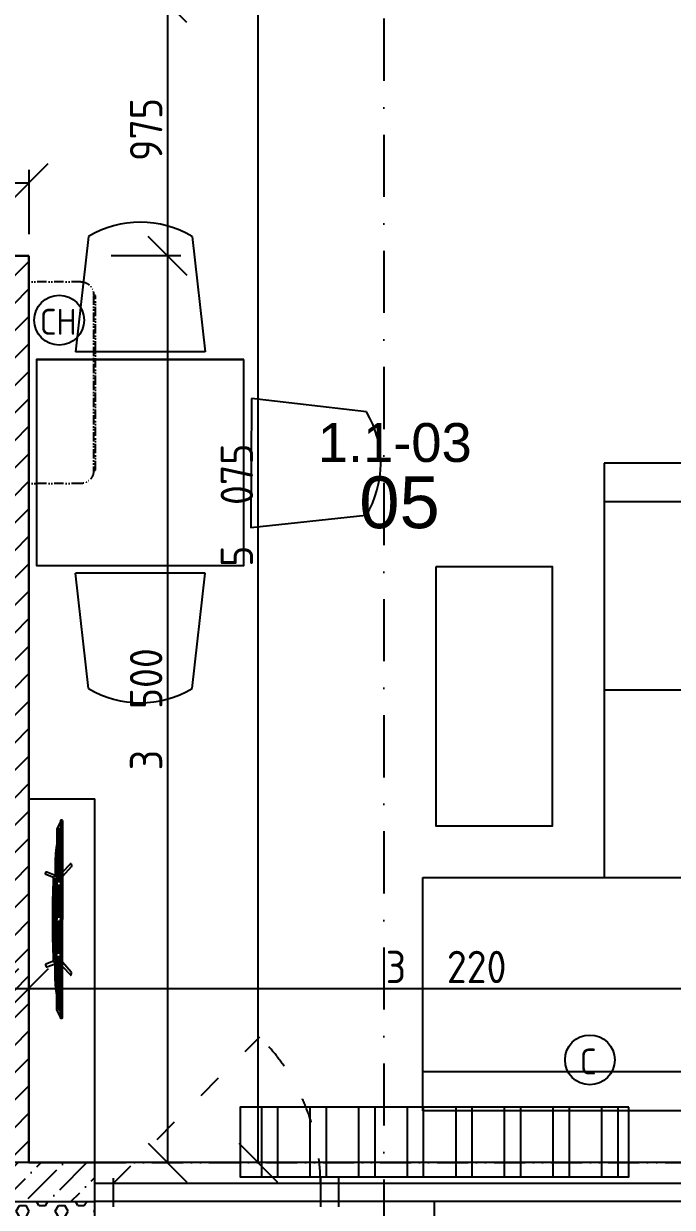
# Model space of a CAD drawing. Extents: x 4511820 to 5180432, y -1526536 to -944957.
# Drawn here: x 5030716 to 5033219, y -1343753 to -1339184 of the extents above; entities that cross this region are included whole.
import ezdxf

# ---------------------------------------------------------------- set-up
doc = ezdxf.new("R2010")
doc.units = 0
doc.header["$MEASUREMENT"] = 0
for name, pattern in [('ACAD_ISO03W100', [30, 12, -18]), ('ACAD_ISO12W100', [22, 12, -3, 0.5, -3, 0.5, -3]), ('BODKOCIARKOVANA_3', [5.6, 3, -1.3, 0, -1.3])]:
    doc.linetypes.add(name, pattern=pattern)
doc.layers.get('0').update_dxf_attribs({"linetype": 'CONTINUOUS'})
doc.layers.get('Defpoints').update_dxf_attribs({"color": 61, "linetype": 'CONTINUOUS'})
for name, color, linetype in [('KÓTY', 4, 'CONTINUOUS'), ('MÚRY', 1, 'CONTINUOUS'), ('OKNÁ', 143, 'CONTINUOUS'), ('osi', 253, 'CONTINUOUS'), ('Plochy', 41, 'CONTINUOUS'), ('POPIS', 7, 'CONTINUOUS'), ('TENKÁ', 7, 'CONTINUOUS'), ('Z-Kúrenie', 101, 'CONTINUOUS'), ('ZARIADENIE', 47, 'CONTINUOUS'), ('ZZ-chladenie', 133, 'CONTINUOUS'), ('ŠRAFY', 82, 'CONTINUOUS')]:
    doc.layers.add(name, color=color, linetype=linetype)
doc.styles.add('ARIAL', font='arial.ttf')
doc.styles.add('STYLE1', font='isocp.shx')
doc.dimstyles.new('STANDARD-50', dxfattribs={"dimtxt": 125, "dimasz": 150, "dimexe": 10, "dimexo": 200, "dimgap": 20, "dimtad": 1, "dimdsep": 46, "dimlunit": 6, "dimtxsty": 'STYLE1', "dimblk1": 'OBLIQUE', "dimblk2": 'OBLIQUE', "dimsah": 1, "dimcen": 2.5, "dimse1": 1, "dimse2": 1, "dimadec": 0, "dimazin": 0, "dimtfac": 1, "dimtmove": 1, "dimatfit": 3, "dimldrblk": 'OBLIQUE', "dimfxl": 1, "dimtolj": 1, "dimtzin": 0, "dimarcsym": 0})

# ---------------------------------------------------------------- blocks, each defined once
blk = doc.blocks.new('_OBLIQUE')
at = {"color": 0, "linetype": 'ByBlock'}
blk.add_line((-0.5, -0.5), (0.5, 0.5), dxfattribs=at)
blk = doc.blocks.new('*D22123')
at = {"layer": 'Defpoints', "color": 0}
for p in [(5040541, -1343580.2), (5027621, -1344815.2), (5040541, -1349264.9)]:
    blk.add_point(p, dxfattribs=at)
at = {"layer": 'KÓTY', "color": 0, "lineweight": -2}
blk.add_line((5027621, -1349264.9), (5040541, -1349264.9), dxfattribs=at)
at = {"layer": 'KÓTY', "color": 0, "linetype": 'ByBlock', "lineweight": -2, "xscale": 150, "yscale": 150, "zscale": 150, "rotation": 180}
blk.add_blockref('_OBLIQUE', (5027621, -1349264.9), dxfattribs=at)
at = {"layer": 'KÓTY', "color": 0, "linetype": 'ByBlock', "lineweight": -2, "xscale": 150, "yscale": 150, "zscale": 150}
blk.add_blockref('_OBLIQUE', (5040541, -1349264.9), dxfattribs=at)
at = {"layer": 'KÓTY', "color": 0, "insert": (5034081, -1349182.3), "char_height": 125, "attachment_point": 5, "style": 'STYLE1'}
blk.add_mtext('\\A1;12ﾠ920', dxfattribs=at)
blk = doc.blocks.new('*D22128')
at = {"layer": 'Defpoints', "color": 0}
for p in [(4980571, -1342545.2), (5040921, -1342545.2), (5040921, -1348564.9)]:
    blk.add_point(p, dxfattribs=at)
at = {"layer": 'KÓTY', "color": 0, "lineweight": -2}
blk.add_line((4980571, -1348564.9), (5040921, -1348564.9), dxfattribs=at)
at = {"layer": 'KÓTY', "color": 0, "linetype": 'ByBlock', "lineweight": -2, "xscale": 150, "yscale": 150, "zscale": 150, "rotation": 180}
blk.add_blockref('_OBLIQUE', (4980571, -1348564.9), dxfattribs=at)
at = {"layer": 'KÓTY', "color": 0, "linetype": 'ByBlock', "lineweight": -2, "xscale": 150, "yscale": 150, "zscale": 150}
blk.add_blockref('_OBLIQUE', (5040921, -1348564.9), dxfattribs=at)
at = {"layer": 'KÓTY', "color": 0, "insert": (5010746, -1348482.3), "char_height": 125, "attachment_point": 5, "style": 'STYLE1'}
blk.add_mtext('\\A1;60ﾠ350', dxfattribs=at)
blk = doc.blocks.new('Tv06_top_cad-block.com')
at = {"color": 0}
for points in [[(-161.1, -3.4), (-173.3, 26.2, 0.359324), (-175.3, 27.3, 0.097501), (-182.8, 24.2, 0.350578), (-183.5, 22.1), (-171.1, -10.4)], [(161.1, -3.4), (173.3, 26.2, -0.359324), (175.3, 27.3, -0.097501), (182.8, 24.2, -0.350578), (183.5, 22.1), (171.1, -10.4)], [(-381.9, -38.8, -0.13121), (-383.2, -32.7, -0.169032), (-383, -32.3), (-381.8, -31.1, -0.205713), (-381.3, -30.9), (-378.5, -30.9, 0.118206), (-376.2, -30.4), (-351.4, -18.4, -0.105648), (-345.8, -17), (0, -17)], [(-339.3, -21.2), (-339.3, -21.2, 0.099639), (-344.3, -22.2), (-349.2, -24.6, 0.215889), (-350.7, -26.3, 0.476075), (-349.4, -28, 0.244765)], [(-295.5, -17), (-282, -15, -0.02037), (-255.8, -12, -0.012056), (-227.2, -10.7), (-169.3, -10.7)], [(-182.5, -38.8), (-214.4, -69.1, 0.250582), (-215, -71, 0.266718), (-214.3, -71.9, 0.084688)], [(-214.3, -71.9), (-207.3, -73.1, 0.211205), (-203.3, -72.1), (-165.2, -38.8)], [(-181.8, -17), (-178.5, -14, -0.213415), (-177.3, -13.6), (0, -13.6)], [(-172.1, -13.6, -0.072098), (-159.2, -3, -0.121861), (-158.4, -2.8)], [(-170.1, -10.6, -0.053076), (-160.2, -2.9), (-158.4, -2.8)], [(-147.6, -13.6), (-147.6, -7.5, -0.414214), (-147.4, -7.3), (-146.5, -7.3, -0.414214), (-146.3, -7.5), (-146.3, -13.6)], [(-146.8, -28, 0.414214), (-145, -26.2), (-145, -23, 0.414214), (-146.8, -21.2)], [(-143.9, -13.6), (-143.9, -7.5, -0.414214), (-143.7, -7.3), (-142.7, -7.3, -0.414214), (-142.6, -7.5), (-142.6, -13.6)], [(-140.2, -13.6), (-140.2, -7.5, -0.414214), (-140, -7.3), (-139, -7.3, -0.414214), (-138.8, -7.5), (-138.8, -13.6)], [(-136.4, -13.6), (-136.4, -7.5, -0.414214), (-136.3, -7.3), (-135.3, -7.3, -0.414214), (-135.1, -7.5), (-135.1, -13.6)], [(-132.7, -13.6), (-132.7, -7.5, -0.414214), (-132.5, -7.3), (-131.6, -7.3, -0.414214), (-131.4, -7.5), (-131.4, -13.6)], [(-128.8, -28, -0.414214), (-130.6, -26.2), (-130.6, -23, -0.414214), (-128.8, -21.2)], [(-129, -13.6), (-129, -7.5, -0.414214), (-128.8, -7.3), (-127.9, -7.3, -0.414214), (-127.7, -7.5), (-127.7, -13.6)], [(-125.3, -13.6), (-125.3, -7.5, -0.414214), (-125.1, -7.3), (-124.1, -7.3, -0.414214), (-124, -7.5), (-124, -13.6)], [(-121.6, -13.6), (-121.6, -7.5, -0.414214), (-121.4, -7.3), (-120.4, -7.3, -0.414214), (-120.2, -7.5), (-120.2, -13.6)], [(-117.8, -13.6), (-117.8, -7.5, -0.414214), (-117.7, -7.3), (-116.7, -7.3, -0.414214), (-116.5, -7.5), (-116.5, -13.6)], [(-114.1, -13.6), (-114.1, -7.5, -0.414214), (-113.9, -7.3), (-113, -7.3, -0.414214), (-112.8, -7.5), (-112.8, -13.6)], [(-110.4, -13.6), (-110.4, -7.5, -0.414214), (-110.2, -7.3), (-109.3, -7.3, -0.414214), (-109.1, -7.5), (-109.1, -13.6)], [(-106.7, -13.6), (-106.7, -7.5, -0.414214), (-106.5, -7.3), (-105.5, -7.3, -0.414214), (-105.4, -7.5), (-105.4, -13.6)], [(-103, -13.6), (-103, -7.5, -0.414214), (-102.8, -7.3), (-101.8, -7.3, -0.414214), (-101.6, -7.5), (-101.6, -13.6)], [(-99.2, -13.6), (-99.2, -7.5, -0.414214), (-99.1, -7.3), (-98.1, -7.3, -0.414214), (-97.9, -7.5), (-97.9, -13.6)], [(-95.5, -13.6), (-95.5, -7.5, -0.414214), (-95.3, -7.3), (-94.4, -7.3, -0.414214), (-94.2, -7.5), (-94.2, -13.6)], [(-91.8, -13.6), (-91.8, -7.5, -0.414214), (-91.6, -7.3), (-90.7, -7.3, -0.414214), (-90.5, -7.5), (-90.5, -13.6)], [(-88.1, -13.6), (-88.1, -7.5, -0.414214), (-87.9, -7.3), (-86.9, -7.3, -0.414214), (-86.8, -7.5), (-86.8, -13.6)], [(-84.4, -13.6), (-84.4, -7.5, -0.414214), (-84.2, -7.3), (-83.2, -7.3, -0.414214), (-83, -7.5), (-83, -13.6)], [(-80.6, -13.6), (-80.6, -7.5, -0.414214), (-80.5, -7.3), (-79.5, -7.3, -0.414214), (-79.3, -7.5), (-79.3, -13.6)], [(-76.9, -13.6), (-76.9, -7.5, -0.414214), (-76.7, -7.3), (-75.8, -7.3, -0.414214), (-75.6, -7.5), (-75.6, -13.6)], [(-73.2, -13.6), (-73.2, -7.5, -0.414214), (-73, -7.3), (-72.1, -7.3, -0.414214), (-71.9, -7.5), (-71.9, -13.6)], [(-69.5, -13.6), (-69.5, -7.5, -0.414214), (-69.3, -7.3), (-68.3, -7.3, -0.414214), (-68.2, -7.5), (-68.2, -13.6)], [(-65.8, -13.6), (-65.8, -7.5, -0.414214), (-65.6, -7.3), (-64.6, -7.3, -0.414214), (-64.4, -7.5), (-64.4, -13.6)], [(-62, -13.6), (-62, -7.5, -0.414214), (-61.9, -7.3), (-60.9, -7.3, -0.414214), (-60.7, -7.5), (-60.7, -13.6)], [(-58.3, -13.6), (-58.3, -7.5, -0.414214), (-58.1, -7.3), (-57.2, -7.3, -0.414214), (-57, -7.5), (-57, -13.6)], [(-54.6, -13.6), (-54.6, -7.5, -0.414214), (-54.4, -7.3), (-53.5, -7.3, -0.414214), (-53.3, -7.5), (-53.3, -13.6)], [(-50.9, -13.6), (-50.9, -7.5, -0.414214), (-50.7, -7.3), (-49.7, -7.3, -0.414214), (-49.6, -7.5), (-49.6, -13.6)], [(-47.2, -13.6), (-47.2, -7.5, -0.414214), (-47, -7.3), (-46, -7.3, -0.414214), (-45.8, -7.5), (-45.8, -13.6)], [(-43.4, -13.6), (-43.4, -7.5, -0.414214), (-43.3, -7.3), (-42.3, -7.3, -0.414214), (-42.1, -7.5), (-42.1, -13.6)], [(-39.7, -13.6), (-39.7, -7.5, -0.414214), (-39.5, -7.3), (-38.6, -7.3, -0.414214), (-38.4, -7.5), (-38.4, -13.6)], [(-36, -13.6), (-36, -7.5, -0.414214), (-35.8, -7.3), (-34.9, -7.3, -0.414214), (-34.7, -7.5), (-34.7, -13.6)], [(-32.3, -13.6), (-32.3, -7.5, -0.414214), (-32.1, -7.3), (-31.1, -7.3, -0.414214), (-31, -7.5), (-31, -13.6)], [(-28.6, -13.6), (-28.6, -7.5, -0.414214), (-28.4, -7.3), (-27.4, -7.3, -0.414214), (-27.2, -7.5), (-27.2, -13.6)], [(-24.8, -13.6), (-24.8, -7.5, -0.414214), (-24.7, -7.3), (-23.7, -7.3, -0.414214), (-23.5, -7.5), (-23.5, -13.6)], [(-21.1, -13.6), (-21.1, -7.5, -0.414214), (-20.9, -7.3), (-20, -7.3, -0.414214), (-19.8, -7.5), (-19.8, -13.6)], [(-17.4, -13.6), (-17.4, -7.5, -0.414214), (-17.2, -7.3), (-16.3, -7.3, -0.414214), (-16.1, -7.5), (-16.1, -13.6)], [(-13.7, -13.6), (-13.7, -7.5, -0.414214), (-13.5, -7.3), (-12.5, -7.3, -0.414214), (-12.4, -7.5), (-12.4, -13.6)], [(-10, -13.6), (-10, -7.5, -0.414214), (-9.8, -7.3), (-8.8, -7.3, -0.414214), (-8.6, -7.5), (-8.6, -13.6)], [(-10, -28, 0.414214), (-8.2, -26.2), (-8.2, -23, 0.414214), (-10, -21.2)], [(-6.2, -13.6), (-6.2, -7.5, -0.414214), (-6.1, -7.3), (-5.1, -7.3, -0.414214), (-4.9, -7.5), (-4.9, -13.6)], [(-2.5, -13.6), (-2.5, -7.5, -0.414214), (-2.3, -7.3), (-1.4, -7.3, -0.414214), (-1.2, -7.5), (-1.2, -13.6)], [(181.8, -17), (178.5, -14, 0.213415), (177.3, -13.6), (0, -13.6)], [(381.9, -38.8, 0.13121), (383.2, -32.7, 0.169032), (383, -32.3), (381.8, -31.1, 0.205713), (381.3, -30.9), (378.5, -30.9, -0.118206), (376.2, -30.4), (351.4, -18.4, 0.105648), (345.8, -17), (0, -17)], [(2.5, -13.6), (2.5, -7.5, 0.414214), (2.3, -7.3), (1.4, -7.3, 0.414214), (1.2, -7.5), (1.2, -13.6)], [(6.2, -13.6), (6.2, -7.5, 0.414214), (6.1, -7.3), (5.1, -7.3, 0.414214), (4.9, -7.5), (4.9, -13.6)], [(10, -28, -0.414214), (8.2, -26.2), (8.2, -23, -0.414214), (10, -21.2)], [(10, -13.6), (10, -7.5, 0.414214), (9.8, -7.3), (8.8, -7.3, 0.414214), (8.6, -7.5), (8.6, -13.6)], [(13.7, -13.6), (13.7, -7.5, 0.414214), (13.5, -7.3), (12.5, -7.3, 0.414214), (12.4, -7.5), (12.4, -13.6)], [(17.4, -13.6), (17.4, -7.5, 0.414214), (17.2, -7.3), (16.3, -7.3, 0.414214), (16.1, -7.5), (16.1, -13.6)], [(21.1, -13.6), (21.1, -7.5, 0.414214), (20.9, -7.3), (20, -7.3, 0.414214), (19.8, -7.5), (19.8, -13.6)], [(24.8, -13.6), (24.8, -7.5, 0.414214), (24.7, -7.3), (23.7, -7.3, 0.414214), (23.5, -7.5), (23.5, -13.6)], [(28.6, -13.6), (28.6, -7.5, 0.414214), (28.4, -7.3), (27.4, -7.3, 0.414214), (27.2, -7.5), (27.2, -13.6)], [(32.3, -13.6), (32.3, -7.5, 0.414214), (32.1, -7.3), (31.1, -7.3, 0.414214), (31, -7.5), (31, -13.6)], [(36, -13.6), (36, -7.5, 0.414214), (35.8, -7.3), (34.9, -7.3, 0.414214), (34.7, -7.5), (34.7, -13.6)], [(39.7, -13.6), (39.7, -7.5, 0.414214), (39.5, -7.3), (38.6, -7.3, 0.414214), (38.4, -7.5), (38.4, -13.6)], [(43.4, -13.6), (43.4, -7.5, 0.414214), (43.3, -7.3), (42.3, -7.3, 0.414214), (42.1, -7.5), (42.1, -13.6)], [(47.2, -13.6), (47.2, -7.5, 0.414214), (47, -7.3), (46, -7.3, 0.414214), (45.8, -7.5), (45.8, -13.6)], [(50.9, -13.6), (50.9, -7.5, 0.414214), (50.7, -7.3), (49.7, -7.3, 0.414214), (49.6, -7.5), (49.6, -13.6)], [(54.6, -13.6), (54.6, -7.5, 0.414214), (54.4, -7.3), (53.5, -7.3, 0.414214), (53.3, -7.5), (53.3, -13.6)], [(58.3, -13.6), (58.3, -7.5, 0.414214), (58.1, -7.3), (57.2, -7.3, 0.414214), (57, -7.5), (57, -13.6)], [(62, -13.6), (62, -7.5, 0.414214), (61.9, -7.3), (60.9, -7.3, 0.414214), (60.7, -7.5), (60.7, -13.6)], [(65.8, -13.6), (65.8, -7.5, 0.414214), (65.6, -7.3), (64.6, -7.3, 0.414214), (64.4, -7.5), (64.4, -13.6)], [(69.5, -13.6), (69.5, -7.5, 0.414214), (69.3, -7.3), (68.3, -7.3, 0.414214), (68.2, -7.5), (68.2, -13.6)], [(73.2, -13.6), (73.2, -7.5, 0.414214), (73, -7.3), (72.1, -7.3, 0.414214), (71.9, -7.5), (71.9, -13.6)], [(76.9, -13.6), (76.9, -7.5, 0.414214), (76.7, -7.3), (75.8, -7.3, 0.414214), (75.6, -7.5), (75.6, -13.6)], [(80.6, -13.6), (80.6, -7.5, 0.414214), (80.5, -7.3), (79.5, -7.3, 0.414214), (79.3, -7.5), (79.3, -13.6)], [(84.4, -13.6), (84.4, -7.5, 0.414214), (84.2, -7.3), (83.2, -7.3, 0.414214), (83, -7.5), (83, -13.6)], [(88.1, -13.6), (88.1, -7.5, 0.414214), (87.9, -7.3), (86.9, -7.3, 0.414214), (86.8, -7.5), (86.8, -13.6)], [(91.8, -13.6), (91.8, -7.5, 0.414214), (91.6, -7.3), (90.7, -7.3, 0.414214), (90.5, -7.5), (90.5, -13.6)], [(95.5, -13.6), (95.5, -7.5, 0.414214), (95.3, -7.3), (94.4, -7.3, 0.414214), (94.2, -7.5), (94.2, -13.6)], [(99.2, -13.6), (99.2, -7.5, 0.414214), (99.1, -7.3), (98.1, -7.3, 0.414214), (97.9, -7.5), (97.9, -13.6)], [(103, -13.6), (103, -7.5, 0.414214), (102.8, -7.3), (101.8, -7.3, 0.414214), (101.6, -7.5), (101.6, -13.6)], [(106.7, -13.6), (106.7, -7.5, 0.414214), (106.5, -7.3), (105.5, -7.3, 0.414214), (105.4, -7.5), (105.4, -13.6)], [(110.4, -13.6), (110.4, -7.5, 0.414214), (110.2, -7.3), (109.3, -7.3, 0.414214), (109.1, -7.5), (109.1, -13.6)], [(114.1, -13.6), (114.1, -7.5, 0.414214), (113.9, -7.3), (113, -7.3, 0.414214), (112.8, -7.5), (112.8, -13.6)], [(117.8, -13.6), (117.8, -7.5, 0.414214), (117.7, -7.3), (116.7, -7.3, 0.414214), (116.5, -7.5), (116.5, -13.6)], [(121.6, -13.6), (121.6, -7.5, 0.414214), (121.4, -7.3), (120.4, -7.3, 0.414214), (120.2, -7.5), (120.2, -13.6)], [(125.3, -13.6), (125.3, -7.5, 0.414214), (125.1, -7.3), (124.1, -7.3, 0.414214), (124, -7.5), (124, -13.6)], [(129, -13.6), (129, -7.5, 0.414214), (128.8, -7.3), (127.9, -7.3, 0.414214), (127.7, -7.5), (127.7, -13.6)], [(128.8, -28, 0.414214), (130.6, -26.2), (130.6, -23, 0.414214), (128.8, -21.2)], [(132.7, -13.6), (132.7, -7.5, 0.414214), (132.5, -7.3), (131.6, -7.3, 0.414214), (131.4, -7.5), (131.4, -13.6)], [(136.4, -13.6), (136.4, -7.5, 0.414214), (136.3, -7.3), (135.3, -7.3, 0.414214), (135.1, -7.5), (135.1, -13.6)], [(140.2, -13.6), (140.2, -7.5, 0.414214), (140, -7.3), (139, -7.3, 0.414214), (138.8, -7.5), (138.8, -13.6)], [(143.9, -13.6), (143.9, -7.5, 0.414214), (143.7, -7.3), (142.7, -7.3, 0.414214), (142.6, -7.5), (142.6, -13.6)], [(146.8, -28, -0.414214), (145, -26.2), (145, -23, -0.414214), (146.8, -21.2)], [(147.6, -13.6), (147.6, -7.5, 0.414214), (147.4, -7.3), (146.5, -7.3, 0.414214), (146.3, -7.5), (146.3, -13.6)], [(172.1, -13.6, 0.072098), (159.2, -3, 0.121861), (158.4, -2.8)], [(170.1, -10.6, 0.053076), (160.2, -2.9), (158.4, -2.8)], [(214.3, -71.9), (207.3, -73.1, -0.211205), (203.3, -72.1), (165.2, -38.8)], [(295.5, -17), (282, -15, 0.02037), (255.8, -12, 0.012056), (227.2, -10.7), (169.3, -10.7)], [(182.5, -38.8), (214.4, -69.1, -0.250582), (215, -71, -0.266718), (214.3, -71.9, -0.084688)], [(339.3, -21.2), (339.3, -21.2, -0.099639), (344.3, -22.2), (349.2, -24.6, -0.215889), (350.7, -26.3, -0.476075), (349.4, -28, -0.244765)]]:
    blk.add_lwpolyline(points, format="xyb", dxfattribs=at)
for points in [[(-381.9, -38.8), (0, -38.8)], [(-378.5, -30.9), (0, -30.9)], [(-349.4, -28), (-146.8, -28)], [(-339.3, -21.2), (-146.8, -21.2)], [(-158.6, -6.5), (0, -6.5)], [(-128.8, -21.2), (-10, -21.2)], [(-128.8, -28), (-10, -28)], [(158.6, -6.5), (0, -6.5)], [(378.5, -30.9), (0, -30.9)], [(381.9, -38.8), (0, -38.8)], [(128.8, -21.2), (10, -21.2)], [(128.8, -28), (10, -28)], [(339.3, -21.2), (146.8, -21.2)], [(349.4, -28), (146.8, -28)]]:
    blk.add_lwpolyline(points, dxfattribs=at)
for centre, radius, start, end in [((0, -4564), 4564, 90, 91.9893), ((0, -4564), 4564, 88.0107, 90), ((-170.5, -10.1), 0.6, 200.9784, 314.0295), ((170.5, -10.1), 0.6, 225.9705, 339.0216)]:
    blk.add_arc(centre, radius, start, end, dxfattribs=at)
blk = doc.blocks.new('TV')
at = {"layer": 'ZARIADENIE', "color": 8}
blk.add_blockref('Tv06_top_cad-block.com', (4448198.7, -1316337.8), dxfattribs=at)
blk = doc.blocks.new('SESACKA ROH1')
at = {"layer": 'ZARIADENIE', "color": 30, "ltscale": 0.25}
for p, q in [((4444944, -1318705.2), (4444944, -1317105.2)), ((4444944, -1317105.2), (4445844, -1317105.2)), ((4445094, -1318555.2), (4445094, -1317105.2)), ((4445844, -1317105.2), (4445844, -1317805.2)), ((4447444, -1317805.2), (4445844, -1317805.2)), ((4445844, -1317805.2), (4445844, -1318555.2)), ((4446569, -1317805.2), (4446569, -1318555.2)), ((4447294, -1318555.2), (4447294, -1317805.2)), ((4447444, -1318705.2), (4447444, -1317805.2)), ((4445094, -1318555.2), (4447294, -1318555.2)), ((4444944, -1318705.2), (4447444, -1318705.2))]:
    blk.add_line(p, q, dxfattribs=at)
at = {"layer": 'ZARIADENIE', "color": 45, "ltscale": 0.25}
blk.add_lwpolyline([(4447044, -1317155.2), (4446044, -1317155.2), (4446044, -1317605.2), (4447044, -1317605.2)], close=True, dxfattribs=at)
blk = doc.blocks.new('*D22794')
at = {"layer": 'Defpoints', "color": 0}
for p in [(5030621, -1342907.5), (5030736, -1342907.5), (5030736, -1342907.5)]:
    blk.add_point(p, dxfattribs=at)
at = {"layer": 'KÓTY', "color": 0, "lineweight": -2}
blk.add_line((5030621, -1342907.5), (5030736, -1342907.5), dxfattribs=at)
at = {"layer": 'KÓTY', "color": 0, "linetype": 'ByBlock', "lineweight": -2, "xscale": 150, "yscale": 150, "zscale": 150, "rotation": 180}
blk.add_blockref('_OBLIQUE', (5030621, -1342907.5), dxfattribs=at)
at = {"layer": 'KÓTY', "color": 0, "linetype": 'ByBlock', "lineweight": -2, "xscale": 150, "yscale": 150, "zscale": 150}
blk.add_blockref('_OBLIQUE', (5030736, -1342907.5), dxfattribs=at)
at = {"layer": 'KÓTY', "color": 0, "insert": (5030496, -1342775), "char_height": 125, "attachment_point": 5, "style": 'STYLE1'}
blk.add_mtext('\\A1;115', dxfattribs=at)
blk = doc.blocks.new('*D22795')
at = {"layer": 'Defpoints', "color": 0}
for p in [(5030736, -1342907.5), (5033956, -1342907.5), (5033956, -1342907.5)]:
    blk.add_point(p, dxfattribs=at)
at = {"layer": 'KÓTY', "color": 0, "lineweight": -2}
blk.add_line((5030736, -1342907.5), (5033956, -1342907.5), dxfattribs=at)
at = {"layer": 'KÓTY', "color": 0, "linetype": 'ByBlock', "lineweight": -2, "xscale": 150, "yscale": 150, "zscale": 150, "rotation": 180}
blk.add_blockref('_OBLIQUE', (5030736, -1342907.5), dxfattribs=at)
at = {"layer": 'KÓTY', "color": 0, "linetype": 'ByBlock', "lineweight": -2, "xscale": 150, "yscale": 150, "zscale": 150}
blk.add_blockref('_OBLIQUE', (5033956, -1342907.5), dxfattribs=at)
at = {"layer": 'KÓTY', "color": 0, "insert": (5032346, -1342825), "char_height": 125, "attachment_point": 5, "style": 'STYLE1'}
blk.add_mtext('\\A1;3ﾠ220', dxfattribs=at)
blk = doc.blocks.new('*D23141')
at = {"layer": 'Defpoints', "color": 0}
for p in [(5030736, -1339105.2), (5030736, -1340080.2), (5031271, -1340080.2)]:
    blk.add_point(p, dxfattribs=at)
at = {"layer": 'KÓTY', "color": 0, "lineweight": -2}
blk.add_line((5031271, -1339105.2), (5031271, -1340080.2), dxfattribs=at)
at = {"layer": 'KÓTY', "color": 0, "linetype": 'ByBlock', "lineweight": -2, "xscale": 150, "yscale": 150, "zscale": 150}
for p, rotation in [((5031271, -1339105.2), 90), ((5031271, -1340080.2), 270)]:
    blk.add_blockref('_OBLIQUE', p, dxfattribs=dict(at, rotation=rotation))
at = {"layer": 'KÓTY', "color": 0, "insert": (5031188.5, -1339592.7), "char_height": 125, "attachment_point": 5, "rotation": 90, "style": 'STYLE1'}
blk.add_mtext('\\A1;975', dxfattribs=at)
blk = doc.blocks.new('*D23142')
at = {"layer": 'Defpoints', "color": 0}
for p in [(5030736, -1340080.2), (5030736, -1343580.2), (5031271, -1343580.2)]:
    blk.add_point(p, dxfattribs=at)
at = {"layer": 'KÓTY', "color": 0, "lineweight": -2}
blk.add_line((5031271, -1340080.2), (5031271, -1343580.2), dxfattribs=at)
at = {"layer": 'KÓTY', "color": 0, "linetype": 'ByBlock', "lineweight": -2, "xscale": 150, "yscale": 150, "zscale": 150}
for p, rotation in [((5031271, -1340080.2), 90), ((5031271, -1343580.2), 270)]:
    blk.add_blockref('_OBLIQUE', p, dxfattribs=dict(at, rotation=rotation))
at = {"layer": 'KÓTY', "color": 0, "insert": (5031188.5, -1341830.2), "char_height": 125, "attachment_point": 5, "rotation": 90, "style": 'STYLE1'}
blk.add_mtext('\\A1;3ﾠ500', dxfattribs=at)
blk = doc.blocks.new('*D23181')
at = {"layer": 'Defpoints', "color": 0}
for p in [(5030736, -1338505.2), (5031621, -1338505.2), (5030736, -1343580.2)]:
    blk.add_point(p, dxfattribs=at)
at = {"layer": 'KÓTY', "color": 0, "lineweight": -2}
blk.add_line((5031621, -1343580.2), (5031621, -1338505.2), dxfattribs=at)
at = {"layer": 'KÓTY', "color": 0, "linetype": 'ByBlock', "lineweight": -2, "xscale": 150, "yscale": 150, "zscale": 150}
for p, rotation in [((5031621, -1338505.2), 90), ((5031621, -1343580.2), 270)]:
    blk.add_blockref('_OBLIQUE', p, dxfattribs=dict(at, rotation=rotation))
at = {"layer": 'KÓTY', "color": 0, "insert": (5031538.5, -1341042.7), "char_height": 125, "attachment_point": 5, "rotation": 90, "style": 'STYLE1'}
blk.add_mtext('\\A1;5ﾠ075', dxfattribs=at)
blk = doc.blocks.new('chlj3')
at = {"layer": 'ZZ-chladenie', "linetype": 'ACAD_ISO12W100', "ltscale": 3}
for p, q in [((5005195.8, -1151691.8), (5005395.8, -1151691.8)), ((5005195.8, -1152470.8), (5005395.8, -1152470.8))]:
    blk.add_line(p, q, dxfattribs=at)
blk.add_lwpolyline([(5005145.8, -1152419.2), (5005138.4, -1152419.2), (5005138.4, -1151744.5), (5005145.8, -1151744.5)], close=True, dxfattribs=at)
for centre, start, end in [((5005195.8, -1151741.8), 90, 180), ((5005195.8, -1152420.8), 180, 270)]:
    blk.add_arc(centre, 50, start, end, dxfattribs=at)
blk = doc.blocks.new('*D23380')
at = {"layer": 'Defpoints', "color": 0}
for p in [(5030736, -1339799), (5027621, -1340080.2), (5030736, -1340080.2)]:
    blk.add_point(p, dxfattribs=at)
at = {"layer": 'KÓTY', "color": 0, "lineweight": -2}
blk.add_line((5027621, -1339799), (5030736, -1339799), dxfattribs=at)
at = {"layer": 'KÓTY', "color": 0, "linetype": 'ByBlock', "lineweight": -2, "xscale": 150, "yscale": 150, "zscale": 150, "rotation": 180}
blk.add_blockref('_OBLIQUE', (5027621, -1339799), dxfattribs=at)
at = {"layer": 'KÓTY', "color": 0, "linetype": 'ByBlock', "lineweight": -2, "xscale": 150, "yscale": 150, "zscale": 150}
blk.add_blockref('_OBLIQUE', (5030736, -1339799), dxfattribs=at)
at = {"layer": 'KÓTY', "color": 0, "insert": (5029178.5, -1339716.5), "char_height": 125, "attachment_point": 5, "style": 'STYLE1'}
blk.add_mtext('\\A1;3ﾠ115', dxfattribs=at)

msp = doc.modelspace()

# ---------------------------------------------------------------- hatches: boundary and pattern name
at = {"layer": 'Z-Kúrenie', "linetype": 'Continuous'}
h = msp.add_hatch(dxfattribs=at)
h.set_pattern_fill('ANSI32', color=256, scale=500, angle=225)
h.set_pattern_definition([(270, (3878196.8, -6418862.1), (187.5, -3e-14), []), (270, (3878134.3, -6418924.6), (187.5, -3e-14), [])])
h.paths.add_polyline_path([(5033051, -1343366.191), (5031551, -1343366.191), (5031551, -1343635.191), (5033051, -1343635.191)])
at = {"layer": 'ŠRAFY', "ltscale": 0.25}
h = msp.add_hatch(dxfattribs=at)
h.set_pattern_fill('ANSI31', color=256, scale=600, style=0)
h.set_pattern_definition([(45, (515270.5, 128041), (-53.0330086, 53.0330086), [])])
h.paths.add_polyline_path([(5030736, -1340080.191), (5030531, -1340080.191), (5030521, -1340080.191), (5030521, -1340195.191), (5030531, -1340195.191), (5030621, -1340195.191), (5030621, -1343580.191), (5030736, -1343580.191)])
at = {"layer": 'ŠRAFY'}
h = msp.add_hatch(dxfattribs=at)
h.set_pattern_fill('ANSI36', color=256, scale=500, angle=360)
h.set_pattern_definition([(45, (524430.31, 125914.67), (33.1456304, 121.533978), [156.25, -31.25, 0, -31.25])])
h.paths.add_polyline_path([(5030431, -1343730.191), (5030991, -1343730.191), (5030991, -1343580.191), (5030736, -1343580.191), (5030621, -1343580.191), (5030431, -1343580.191)])
h = msp.add_hatch(dxfattribs=at)
h.set_pattern_fill('HEX', color=256, scale=200)
h.set_pattern_definition([(0, (0, -175781), (0, 43.3012702), [25, -50]), (120, (0, -175781), (-37.5, -21.6506351), [25, -50]), (60, (25, -175781), (-37.5, 21.6506351), [25, -50])])
h.paths.add_polyline_path([(5030991, -1343970.191), (5030991, -1343730.191), (5030431, -1343730.191), (5030431, -1343970.191), (5030711, -1343970.191)])

# ---------------------------------------------------------------- linework, layer by layer
at = {"layer": 'KÓTY'}
for p, q in [((5030736, -1339748.5), (5030736, -1339996.5)), ((5031322.5, -1340080.191), (5031053.5, -1340080.191))]:
    msp.add_line(p, q, dxfattribs=at)
at = {"layer": 'MÚRY'}
for p, q in [((5030521, -1340080.191), (5030736, -1340080.191)), ((5030736, -1340080.191), (5030736, -1343580.191)), ((5030736, -1343580.191), (5030991, -1343580.191)), ((5030991, -1343970.191), (5030991, -1343580.191))]:
    msp.add_line(p, q, dxfattribs=at)
at = {"layer": 'OKNÁ', "linetype": 'ACAD_ISO03W100', "ltscale": 8}
msp.add_line((5031061, -1343660.191), (5031626.685, -1343094.506), dxfattribs=at)
at = {"layer": 'OKNÁ', "ltscale": 0.25}
for p, q in [((5031061, -1343640.191), (5031061, -1343750.191)), ((5031861, -1343640.191), (5031861, -1343750.191)), ((5031931, -1343640.191), (5031931, -1343750.191)), ((5033611, -1343660.191), (5030991, -1343660.191)), ((5033611, -1343730.191), (5030991, -1343730.191)), ((5032301, -1344344.045), (5032301, -1343730.191))]:
    msp.add_line(p, q, dxfattribs=at)
at = {"layer": 'OKNÁ', "linetype": 'ACAD_ISO03W100', "ltscale": 8}
msp.add_arc((5031061, -1343660.191), 800, 0, 45, dxfattribs=at)
at = {"layer": 'osi', "linetype": 'BODKOCIARKOVANA_3', "ltscale": 80}
msp.add_line((5032106, -1310038), (5032106, -1347555.191), dxfattribs=at)
at = {"layer": 'Plochy'}
msp.add_lwpolyline([(5030736, -1340080.191), (5027621, -1340080.191), (5027621, -1338505.191), (5030321, -1338505.191), (5030321, -1339105.191), (5030736, -1339105.191), (5030736, -1338505.191), (5033956, -1338505.191), (5033956, -1343580.191), (5030736, -1343580.191)], close=True, dxfattribs=at)
at = {"layer": 'TENKÁ'}
for p, q in [((5030736, -1343580.191), (5030621, -1343580.191)), ((5030431, -1343730.191), (5030991, -1343730.191))]:
    msp.add_line(p, q, dxfattribs=at)
at = {"layer": 'TENKÁ', "linetype": 'ACAD_ISO12W100', "ltscale": 10}
msp.add_line((5030991, -1343580.191), (5033611, -1343580.191), dxfattribs=at)
at = {"layer": 'Z-Kúrenie', "linetype": 'Continuous'}
msp.add_lwpolyline([(5033051, -1343366.191), (5031551, -1343366.191), (5031551, -1343635.191), (5033051, -1343635.191)], close=True, dxfattribs=at)
msp.add_circle((5032900.853, -1343183.725), 96, dxfattribs=at)
at = {"layer": 'ZARIADENIE'}
for p, q in [((5030966, -1340006.064), (5030916, -1340450.191)), ((5031366, -1340006.064), (5031416, -1340450.191)), ((5030766, -1340480.191), (5031566, -1340480.191)), ((5031416, -1340450.191), (5030916, -1340450.191)), ((5031595.153, -1340630.358), (5031592.333, -1341130.35)), ((5032038.992, -1340682.863), (5031595.153, -1340630.358)), ((5032036.736, -1341082.856), (5031592.333, -1341130.35)), ((5030966, -1341749.819), (5030916, -1341305.691)), ((5031416, -1341305.691), (5030916, -1341305.691)), ((5031366, -1341749.819), (5031416, -1341305.691)), ((5030736, -1342175.691), (5030991, -1342175.691)), ((5030991, -1343580.191), (5030991, -1342175.691))]:
    msp.add_line(p, q, dxfattribs=at)
msp.add_lwpolyline([(5031566, -1340480.191), (5030766, -1340480.191), (5030766, -1341275.691), (5031566, -1341275.691)], close=True, dxfattribs=at)
for centre, start, end in [((5031166, -1340336.087), 58.783386, 121.216614), ((5031707.846, -1340880.998), 328.460189, 30.893418), ((5031166, -1341419.796), 238.783386, 301.216614)]:
    msp.add_arc(centre, 385.896, start, end, dxfattribs=at)
at = {"layer": 'ZZ-chladenie'}
msp.add_circle((5030852.819, -1340328.592), 96, dxfattribs=at)

# ---------------------------------------------------------------- block references
at = {"layer": 'Plochy', "color": 2, "rotation": 90}
for name, p in [('SESACKA ROH1', (3715150.809, -5788324.191)), ('TV', (3714489.341, -5790839.909))]:
    msp.add_blockref(name, p, dxfattribs=at)
at = {"layer": 'ZZ-chladenie', "xscale": -1}
msp.add_blockref('chlj3', (10036131.821, -188488.421), dxfattribs=at)

# ---------------------------------------------------------------- texts
at = {"layer": 'POPIS', "lineweight": 40, "ltscale": 0.25, "style": 'ARIAL'}
for s, height, p in [('1.1-03', 150, (5031850.769, -1340875.77)), ('05', 200, (5032010.811, -1341131.462))]:
    msp.add_text(s, height=height, dxfattribs=at).set_placement(p)
at = {"layer": 'Z-Kúrenie', "linetype": 'Continuous', "style": 'STYLE1'}
msp.add_text('C', height=100, dxfattribs=at).set_placement((5032862.225, -1343239.925))
at = {"layer": 'ZZ-chladenie', "style": 'STYLE1'}
msp.add_text('CH', height=100, dxfattribs=at).set_placement((5030778.192, -1340384.791))

# ---------------------------------------------------------------- dimensions: what is measured, and where the dimension line sits
at = {"layer": 'KÓTY'}
for base, p1, p2, picture, middle in [((5031621, -1338505.191), (5030736, -1343580.191), (5030736, -1338505.191), '*D23181', (5031538.457, -1341042.691)), ((5031271, -1340080.191), (5030736, -1339105.191), (5030736, -1340080.191), '*D23141', (5031188.5, -1339592.691)), ((5031271, -1343580.191), (5030736, -1340080.191), (5030736, -1343580.191), '*D23142', (5031188.457, -1341830.191))]:
    dim = msp.add_linear_dim(base=base, p1=p1, p2=p2, angle=90, dimstyle='STANDARD-50', dxfattribs=at)
    dim.commit()
    dim.dimension.update_dxf_attribs({"geometry": picture, "text_midpoint": middle})
dim = msp.add_linear_dim(base=(5030736, -1339799), p1=(5027621, -1340080.191), p2=(5030736, -1340080.191), dimstyle='STANDARD-50', override={"dimtxsty": 'STYLE1', "dimldrblk": 'OBLIQUE'}, dxfattribs=at)
dim.commit()
dim.dimension.update_dxf_attribs({"geometry": '*D23380', "text_midpoint": (5029178.5, -1339716.457)})
for base, p1, p2, picture, middle in [((5040921, -1348564.883), (4980571, -1342545.191), (5040921, -1342545.191), '*D22128', (5010746, -1348482.34)), ((5033956, -1342907.5), (5030736, -1342907.5), (5033956, -1342907.5), '*D22795', (5032346, -1342824.957)), ((5040541, -1349264.883), (5027621, -1344815.191), (5040541, -1343580.191), '*D22123', (5034081, -1349182.34))]:
    dim = msp.add_linear_dim(base=base, p1=p1, p2=p2, dimstyle='STANDARD-50', dxfattribs=at)
    dim.commit()
    dim.dimension.update_dxf_attribs({"geometry": picture, "text_midpoint": middle})
dim = msp.add_linear_dim(base=(5030736, -1342907.5), p1=(5030621, -1342907.5), p2=(5030736, -1342907.5), dimstyle='STANDARD-50', dxfattribs=at)
dim.commit()
dim.dimension.update_dxf_attribs({"geometry": '*D22794', "text_midpoint": (5030496, -1342857.5), "dimtype": 160})

doc.saveas('drawing.dxf')
